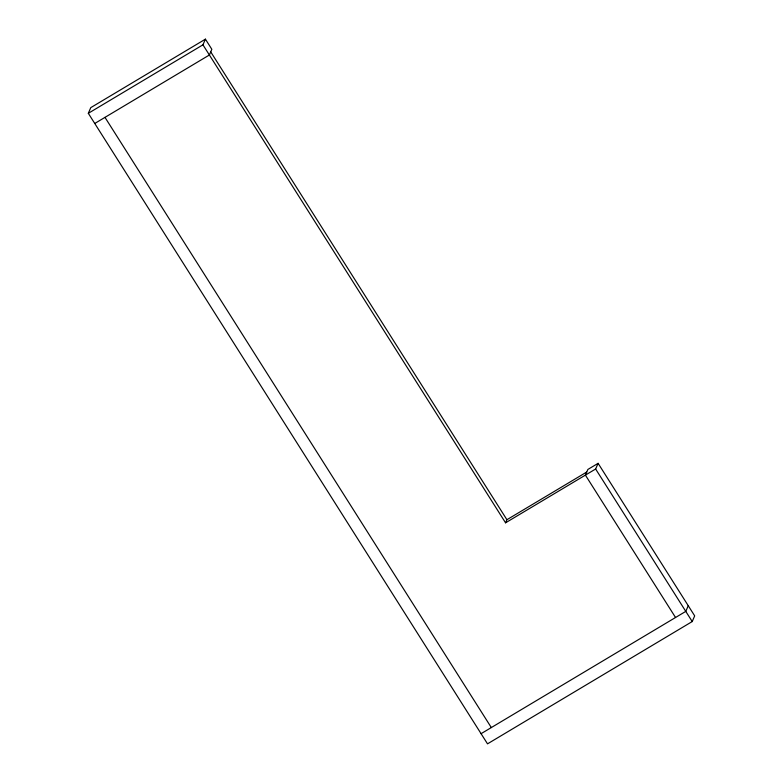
<?xml version="1.0" encoding="UTF-8"?>
<svg xmlns="http://www.w3.org/2000/svg" width="783" height="783" viewBox="0 0 783 783"><rect width="100%" height="100%" fill="white"/><g stroke="black" fill="none" stroke-linecap="round" stroke-linejoin="round"><path stroke-width="1.17" d="M675.543 617.503L585.4 475.124L587.876 469.448L598.104 463.33L694.687 615.878L692.221 621.555L487.515 743.85L88.313 113.31L90.779 107.633L205.42 39.15L211.85 49.319L209.384 54.996L94.753 123.479M88.313 113.31L202.944 44.827L205.42 39.15M202.944 44.827L505.564 522.819L506.914 519.716L586.751 472.022M505.564 522.819L595.638 469.007L598.104 463.33M688.247 605.709L685.781 611.386L481.075 733.681M595.638 469.007L692.221 621.555M210.735 51.903L506.914 519.716M104.981 117.372L491.313 727.564"/></g></svg>
